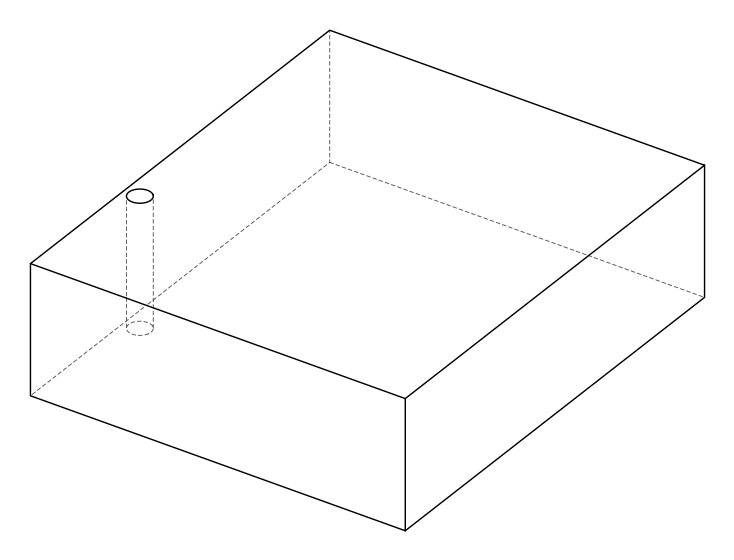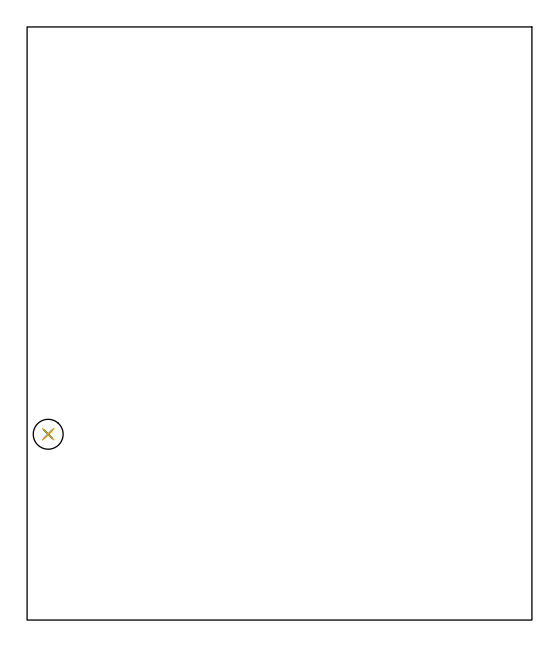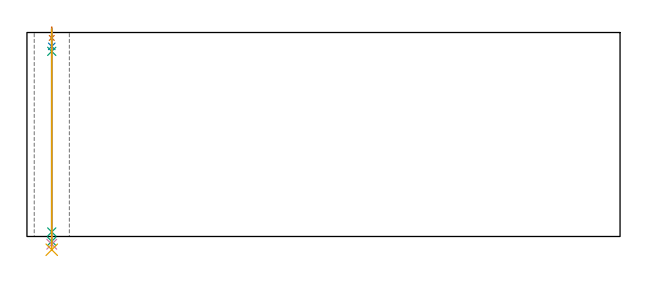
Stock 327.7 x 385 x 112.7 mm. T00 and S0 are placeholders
(PLAN: 5 operations, 4 tool changes, 1.6 min)
(1 SPOT_DRILL | STEP1HOLE | NXT0321_9005460120000 | 0.05 min | 181 mm3)
(2 DRILL_BLIND_HOLE_INTO_CENTER | STEP1HOLE | NXT0301_022 | 0.04 min | 93 mm3)
(3 GUN_DRILL_THROUGH_HOLE | STEP1HOLE | UGT0307_001 | 0.51 min | 2039 mm3)
(4 SPADE_DRILL_TO_ENLARGE_THROUGH_HOLE | STEP1HOLE | UGT0306_003 | 0.48 min | 11476 mm3)
(5 DRILL_TO_ENLARGE_THROUGH_HOLE | STEP1HOLE | UGT0301_261 | 0.49 min | 19478 mm3)
(TOOL NXT0321_9005460120000 | NC Spot Drill, 142deg, 12mm, Carbide, Uncoated | D12 PA142 FL30 Z2)
(TOOL NXT0301_022 | Carbide Drill 5.1mm [860.1-0510-015A1-MM 2214] | D5.1 PA140 FL28 Z2)
(TOOL UGT0307_001 | Gun Drill 5 mm | D5 PA130 FL24 Z1)
(TOOL UGT0306_003 | Spade Drill 12.5mm | D12.5 PA132 FL10 Z2)
(TOOL UGT0301_261 | Twist Drill 19.4 mm | D19.4 PA118 FL140 Z2)
(OP 1 SPOT_DRILL)
G17 G21 G94 G90
T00 M6
G54
G17 G0 G90 X13.7 Y120.6 S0 M3
G43 Z122.7 H0
G94 G81 G98 Z109.7 F250. R115.7
G80
M5
M2
(OP 2 DRILL_BLIND_HOLE_INTO_CENTER)
G17 G21 G94 G90
T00 M6
G54
G17 G0 G90 X13.7 Y120.6 S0 M3
G43 Z122.7 H1
G94 G81 G98 Z105.05 F250. R114.7
G80
M5
M2
(OP 3 GUN_DRILL_THROUGH_HOLE)
G17 G21 G94 G90
T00 M6
G54
G17 G0 G90 X13.7 Y120.6 M8
G43 Z122.7 H0
Z110.616
S716 M3
G94 G1 Z102.294 F125. M26
G4 X.084
Z2.5 F250.
G4 X.084
Z-2.666 F125.
G4 X.084
M5
M9
G0 Z110.616
Z122.7
M2
(OP 4 SPADE_DRILL_TO_ENLARGE_THROUGH_HOLE)
G17 G21 G94 G90
T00 M6
G54
G17 G0 G90 X13.7 Y120.6 S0 M3
G43 Z122.7 H0
G94 G73 G98 Z-4.283 F250. Q11.698 R114.7
G80
M5
M2
(OP 5 DRILL_TO_ENLARGE_THROUGH_HOLE)
G17 G21 G94 G90
T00 M6
G54
G17 G0 G90 X13.7 Y120.6 S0 M3
G43 Z122.7 H0
G94 G73 G98 Z-7.328 F250. Q17.147 R114.7
G80
M5
M2
